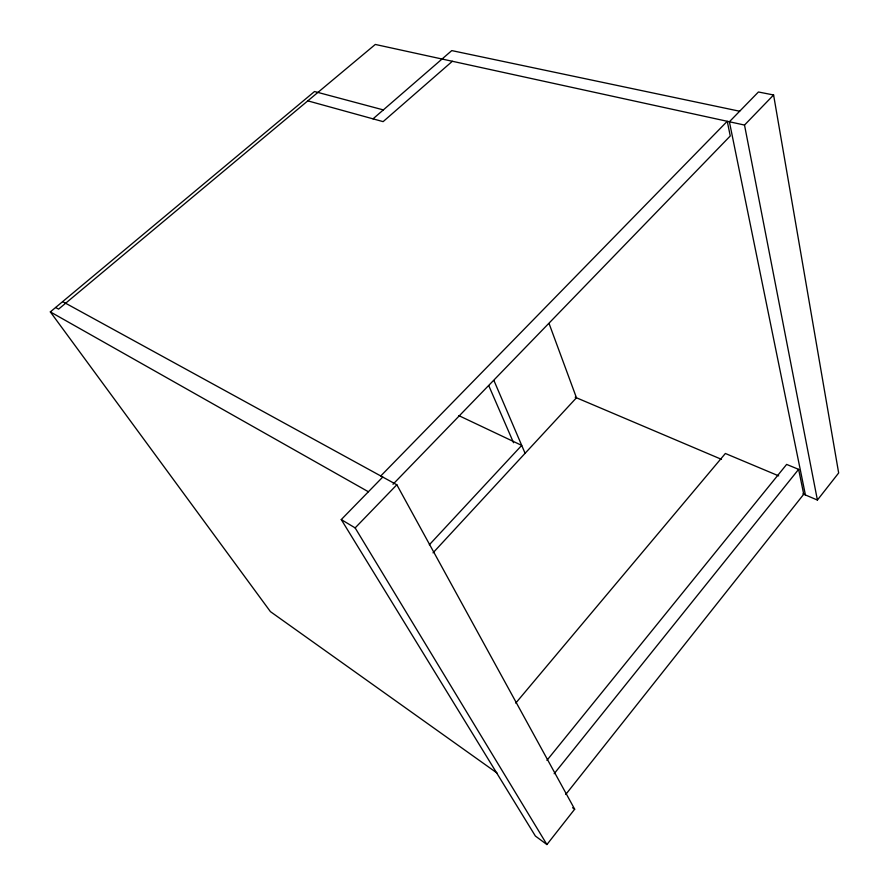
<?xml version="1.0" encoding="UTF-8"?>
<svg xmlns="http://www.w3.org/2000/svg" width="889" height="889" viewBox="0 0 889 889"><rect width="100%" height="100%" fill="white"/><g stroke="black" fill="none" stroke-linecap="round" stroke-linejoin="round"><path stroke-width="1.33" d="M382.759 477.049L341.265 519.576L535.378 836.038L546.924 844.55L574.683 809.201L396.838 484.772L62.663 301.627M802.889 493.884L817.402 500.051L838.66 472.97L773.597 94.979L758.428 91.989L729.391 121.76L805.423 494.973M565.737 794.477L803.734 494.251L798.622 469.348L786.632 464.414L546.935 760.339M554.158 773.719L798.622 469.348M515.742 703.11L725.368 453.479L778.686 475.871M433.021 552.847L576.461 397.772L549.146 323.718M429.32 544.79L521.71 445.4L458.791 415.608M392.994 484.272L730.258 135.984L727.246 121.293L380.77 475.959M546.924 844.55L355.144 527.899L396.838 484.772M817.402 500.051L744.515 125.06L773.597 94.979M452.357 61.274L383.115 121.637L307.805 100.857M373.013 118.859L451.768 50.595L739.648 111.236M497.073 773.052L270.412 611.621L50.34 311.895L314.528 91.523L383.348 109.903M744.515 125.06L375.302 44.45L58.585 309.128L55.64 307.483M575.194 397.239L721.479 459.335M50.34 311.895L368.402 491.761M341.265 519.576L355.144 527.899M572.572 807.723L574.683 809.201M488.739 385.593L513.542 442.744M493.973 380.592L525.099 453.301"/></g></svg>
